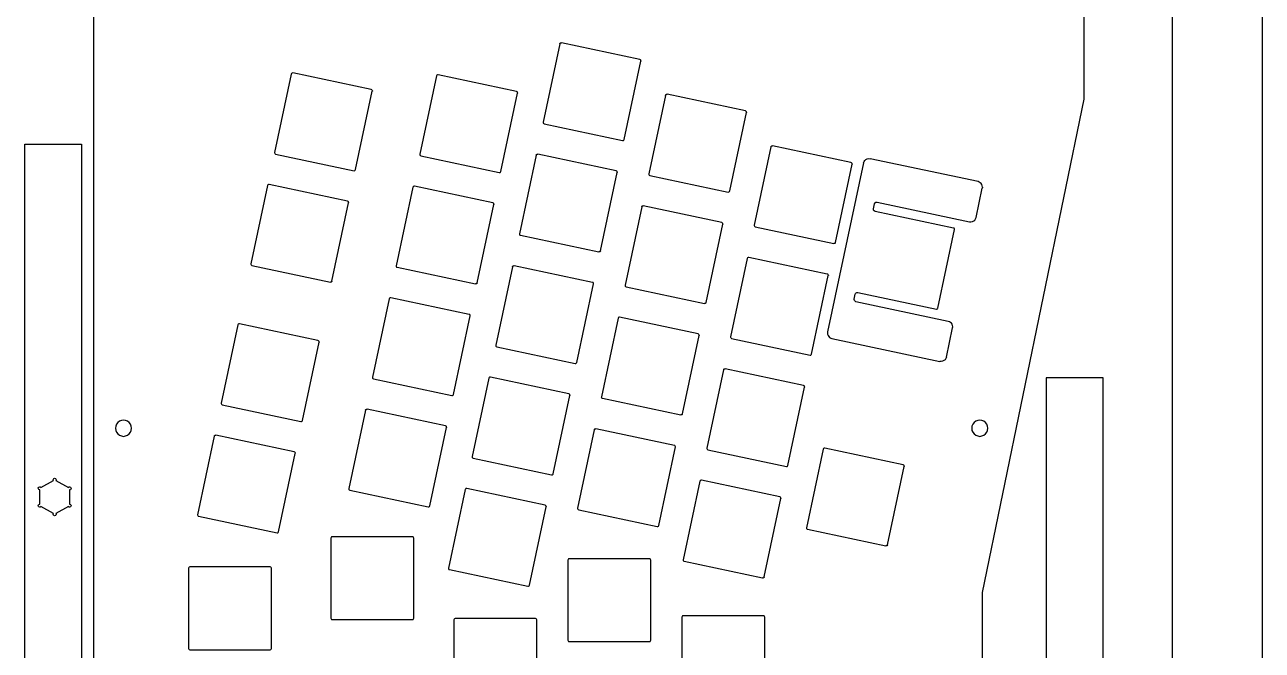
# Model space of a CAD drawing. Extents: x -3 to 2245, y -1140 to 1114.
# Drawn here: x 1464 to 2245, y -730 to -335 of the extents above; entities that cross this region are included whole.
import ezdxf

# ---------------------------------------------------------------- set-up
doc = ezdxf.new("R2010")
doc.units = 0

msp = doc.modelspace()

# ---------------------------------------------------------------- linework, layer by layer
at = {"layer": 'cutting'}
for p, q in [((1507.34, 253.348), (1507.34, -1088.44)), ((2188.8, -1126.94), (2188.8, 214.839)), ((2245.48, 214.839), (2245.48, -1126.94)), ((2133.06, -381.848), (2133.06, -306.273)), ((1801.84, -346.817), (1791.31, -396.346)), ((1801.84, -346.817), (1801.91, -346.607)), ((1801.91, -346.607), (1802.03, -346.425)), ((1802.03, -346.425), (1802.2, -346.281)), ((1802.2, -346.281), (1802.4, -346.184)), ((1802.4, -346.184), (1802.62, -346.144)), ((1802.62, -346.144), (1802.84, -346.162)), ((1852.37, -356.69), (1802.84, -346.162)), ((1842.5, -407.227), (1853.03, -357.698)), ((1852.72, -356.853), (1852.37, -356.69)), ((1852.96, -357.146), (1852.72, -356.853)), ((1853.05, -357.52), (1852.96, -357.146)), ((1853.04, -357.639), (1853.03, -357.698)), ((1853.05, -357.52), (1853.04, -357.579)), ((1853.04, -357.579), (1853.04, -357.639)), ((1632.19, -365.906), (1621.66, -415.434)), ((1632.39, -365.51), (1632.19, -365.906)), ((1632.76, -365.275), (1632.39, -365.51)), ((1633.2, -365.25), (1632.76, -365.275)), ((1682.73, -375.778), (1633.2, -365.25)), ((1723.94, -367.058), (1713.41, -416.586)), ((1724.14, -366.662), (1723.94, -367.058)), ((1724.5, -366.427), (1724.14, -366.662)), ((1724.95, -366.402), (1724.5, -366.427)), ((1774.48, -376.93), (1724.95, -366.402)), ((1672.85, -426.316), (1683.38, -376.786)), ((1683.08, -375.942), (1682.73, -375.778)), ((1683.31, -376.235), (1683.08, -375.942)), ((1683.4, -376.609), (1683.31, -376.235)), ((1683.39, -376.727), (1683.38, -376.786)), ((1683.4, -376.668), (1683.39, -376.727)), ((1683.4, -376.609), (1683.4, -376.668)), ((1764.6, -427.467), (1775.13, -377.938)), ((1774.82, -377.093), (1774.48, -376.93)), ((1775.06, -377.386), (1774.82, -377.093)), ((1775.15, -377.76), (1775.06, -377.386)), ((1775.14, -377.879), (1775.13, -377.938)), ((1775.15, -377.819), (1775.14, -377.879)), ((1775.15, -377.76), (1775.15, -377.819)), ((1868.51, -379.387), (1857.98, -428.915)), ((1868.51, -379.387), (1868.58, -379.176)), ((1868.58, -379.176), (1868.7, -378.995)), ((1868.7, -378.995), (1868.87, -378.85)), ((1868.87, -378.85), (1869.08, -378.754)), ((1869.08, -378.754), (1869.29, -378.714)), ((1869.29, -378.714), (1869.51, -378.732)), ((1919.04, -389.259), (1869.51, -378.732)), ((2068.81, -693.45), (2133.06, -381.848)), ((1909.17, -439.797), (1919.7, -390.268)), ((1919.39, -389.423), (1919.04, -389.259)), ((1919.63, -389.716), (1919.39, -389.423)), ((1919.72, -390.09), (1919.63, -389.716)), ((1919.71, -390.208), (1919.7, -390.267)), ((1919.72, -390.09), (1919.71, -390.149)), ((1919.71, -390.149), (1919.71, -390.208)), ((1791.3, -396.405), (1791.29, -396.465)), ((1791.29, -396.465), (1791.29, -396.524)), ((1791.29, -396.524), (1791.38, -396.898)), ((1791.31, -396.346), (1791.3, -396.405)), ((1791.38, -396.898), (1791.61, -397.19)), ((1791.61, -397.19), (1791.96, -397.354)), ((1791.96, -397.354), (1841.49, -407.882)), ((1463.85, -1131.88), (1463.85, -410.174)), ((1463.85, -410.174), (1499.75, -410.174)), ((1499.75, -410.174), (1499.75, -1095.98)), ((1841.49, -407.882), (1841.93, -407.857)), ((1841.93, -407.857), (1842.3, -407.622)), ((1842.3, -407.622), (1842.5, -407.227)), ((1935.18, -411.956), (1924.65, -461.484)), ((1935.18, -411.956), (1935.25, -411.746)), ((1935.25, -411.746), (1935.37, -411.564)), ((1935.37, -411.564), (1935.54, -411.419)), ((1935.54, -411.419), (1935.75, -411.323)), ((1935.75, -411.323), (1935.96, -411.283)), ((1935.96, -411.283), (1936.18, -411.301)), ((1985.71, -421.829), (1936.18, -411.301)), ((1621.65, -415.552), (1621.64, -415.612)), ((1621.64, -415.612), (1621.73, -415.986)), ((1621.66, -415.434), (1621.65, -415.493)), ((1621.65, -415.493), (1621.65, -415.552)), ((1621.73, -415.986), (1621.97, -416.279)), ((1621.97, -416.279), (1622.32, -416.442)), ((1622.32, -416.442), (1671.85, -426.969)), ((1713.4, -416.704), (1713.39, -416.763)), ((1713.39, -416.763), (1713.48, -417.137)), ((1713.41, -416.586), (1713.4, -416.645)), ((1713.4, -416.645), (1713.4, -416.704)), ((1713.48, -417.137), (1713.72, -417.43)), ((1713.72, -417.43), (1714.07, -417.594)), ((1714.07, -417.594), (1763.6, -428.121)), ((1786.87, -417.229), (1776.34, -466.757)), ((1786.87, -417.229), (1786.94, -417.019)), ((1786.94, -417.019), (1787.07, -416.838)), ((1787.07, -416.838), (1787.24, -416.693)), ((1787.24, -416.693), (1787.44, -416.597)), ((1787.44, -416.597), (1787.65, -416.557)), ((1787.65, -416.557), (1787.88, -416.575)), ((1837.41, -427.102), (1787.88, -416.575)), ((1986.06, -421.993), (1985.71, -421.829)), ((1986.3, -422.286), (1986.06, -421.993)), ((1993.65, -422.09), (1993.96, -421.225)), ((1993.96, -421.225), (1994.47, -420.479)), ((1994.47, -420.479), (1995.17, -419.886)), ((1995.17, -419.886), (1996, -419.49)), ((1996, -419.49), (1996.89, -419.325)), ((1996.89, -419.325), (1997.8, -419.398)), ((2065.96, -433.886), (1997.8, -419.398)), ((1671.85, -426.969), (1672.29, -426.945)), ((1672.29, -426.945), (1672.65, -426.71)), ((1672.65, -426.71), (1672.85, -426.316)), ((1763.6, -428.121), (1764.04, -428.097)), ((1764.04, -428.097), (1764.4, -427.862)), ((1764.4, -427.862), (1764.6, -427.467)), ((1827.53, -477.639), (1838.06, -428.111)), ((1837.75, -427.266), (1837.41, -427.102)), ((1837.99, -427.558), (1837.75, -427.266)), ((1838.08, -427.932), (1837.99, -427.558)), ((1838.07, -428.051), (1838.06, -428.111)), ((1838.08, -427.992), (1838.07, -428.051)), ((1838.08, -427.932), (1838.08, -427.992)), ((1857.97, -428.974), (1857.96, -429.034)), ((1857.96, -429.034), (1857.96, -429.093)), ((1857.96, -429.093), (1858.05, -429.467)), ((1857.98, -428.915), (1857.97, -428.974)), ((1858.05, -429.467), (1858.28, -429.76)), ((1858.28, -429.76), (1858.63, -429.924)), ((1993.65, -422.09), (1970.97, -528.82)), ((1975.84, -472.366), (1986.37, -422.837)), ((1986.39, -422.659), (1986.3, -422.286)), ((1986.38, -422.777), (1986.37, -422.837)), ((1986.39, -422.659), (1986.38, -422.718)), ((1986.38, -422.718), (1986.38, -422.777)), ((1617.22, -436.316), (1606.7, -485.845)), ((1617.43, -435.922), (1617.22, -436.316)), ((1617.79, -435.687), (1617.43, -435.922)), ((1618.23, -435.663), (1617.79, -435.687)), ((1667.76, -446.19), (1618.23, -435.663)), ((1708.97, -437.468), (1698.45, -486.997)), ((1709.18, -437.073), (1708.97, -437.468)), ((1709.54, -436.839), (1709.18, -437.073)), ((1709.98, -436.814), (1709.54, -436.839)), ((1759.51, -447.342), (1709.98, -436.814)), ((1858.63, -429.924), (1908.16, -440.452)), ((2067.39, -434.559), (2065.96, -433.886)), ((2067.95375, -435.097625), (2067.39, -434.559)), ((2068.36, -435.763), (2067.95375, -435.097625)), ((2068.5975, -436.513875), (2068.36, -435.763)), ((2068.73, -437.3), (2068.5975, -436.513875)), ((2068.72, -437.546), (2068.69, -437.79)), ((2068.73, -437.3), (2068.72, -437.546)), ((1908.16, -440.452), (1908.6, -440.427)), ((1908.6, -440.427), (1908.97, -440.192)), ((1908.97, -440.192), (1909.17, -439.797)), ((2064.72, -456.513), (2068.65, -438.032)), ((2068.69, -437.79), (2068.65, -438.032)), ((1657.89, -496.727), (1668.42, -447.198)), ((1668.11, -446.354), (1667.76, -446.19)), ((1668.35, -446.647), (1668.11, -446.354)), ((1668.44, -447.02), (1668.35, -446.647)), ((1668.43, -447.139), (1668.42, -447.198)), ((1668.44, -447.02), (1668.43, -447.079)), ((1668.43, -447.079), (1668.43, -447.139)), ((1749.64, -497.879), (1760.16, -448.35)), ((1759.86, -447.506), (1759.51, -447.342)), ((1760.1, -447.799), (1759.86, -447.506)), ((1760.18, -448.172), (1760.1, -447.799)), ((1760.18, -448.29), (1760.16, -448.35)), ((1760.18, -448.172), (1760.18, -448.231)), ((1760.18, -448.231), (1760.18, -448.29)), ((1853.54, -449.799), (1843.01, -499.326)), ((1853.54, -449.799), (1853.61, -449.589)), ((1853.61, -449.589), (1853.74, -449.407)), ((1853.74, -449.407), (1853.91, -449.262)), ((1853.91, -449.262), (1854.11, -449.166)), ((1854.11, -449.166), (1854.32, -449.126)), ((1854.32, -449.126), (1854.55, -449.144)), ((1904.08, -459.672), (1854.55, -449.144)), ((1999.86, -451.189), (1999.88, -451.09)), ((1999.86, -451.288), (1999.86, -451.189)), ((2000.01, -451.911), (1999.86, -451.288)), ((1999.88, -451.09), (1999.89, -450.992)), ((1999.89, -450.993), (2000.55, -447.894)), ((2000.4, -452.399), (2000.01, -451.911)), ((2000.98, -452.672), (2000.4, -452.399)), ((2000.55, -447.894), (2000.89, -447.236)), ((2000.89, -447.236), (2001.49, -446.844)), ((2050.51, -463.2), (2000.98, -452.672)), ((2001.49, -446.844), (2002.23, -446.803)), ((2002.23, -446.803), (2060.58, -459.205)), ((1894.2, -510.208), (1904.73, -460.681)), ((1904.42, -459.836), (1904.08, -459.672)), ((1904.66, -460.128), (1904.42, -459.836)), ((1904.75, -460.502), (1904.66, -460.128)), ((1904.74, -460.621), (1904.73, -460.681)), ((1904.75, -460.561), (1904.74, -460.621)), ((1904.75, -460.502), (1904.75, -460.561)), ((2060.58, -459.205), (2061.4975, -459.229125)), ((2061.4975, -459.229125), (2062.4, -459.104)), ((2062.4, -459.104), (2063.21625, -458.730375)), ((2063.21625, -458.730375), (2063.89, -458.137)), ((2063.89, -458.137), (2064.36875, -457.366625)), ((2064.36875, -457.366625), (2064.72, -456.513)), ((1776.33, -466.816), (1776.32, -466.876)), ((1776.32, -466.876), (1776.32, -466.936)), ((1776.32, -466.936), (1776.41, -467.31)), ((1776.34, -466.757), (1776.33, -466.816)), ((1776.41, -467.31), (1776.65, -467.603)), ((1776.65, -467.603), (1777, -467.766)), ((1777, -467.766), (1826.52, -478.294)), ((1924.64, -461.543), (1924.63, -461.603)), ((1924.63, -461.603), (1924.63, -461.662)), ((1924.63, -461.662), (1924.72, -462.036)), ((1924.65, -461.484), (1924.64, -461.543)), ((1924.72, -462.036), (1924.95, -462.329)), ((1924.95, -462.329), (1925.3, -462.493)), ((1925.3, -462.493), (1974.83, -473.02)), ((2040.64, -513.737), (2051.17, -464.208)), ((2050.86, -463.363), (2050.51, -463.2)), ((2051.1, -463.656), (2050.86, -463.363)), ((2051.19, -464.03), (2051.1, -463.656)), ((2051.17, -464.208), (2051.18, -464.15)), ((2051.18, -464.09), (2051.19, -464.03)), ((2051.18, -464.15), (2051.18, -464.09)), ((1975.05, -473.038), (1974.83, -473.02)), ((1975.27, -472.998), (1975.05, -473.038)), ((1975.47, -472.902), (1975.27, -472.998)), ((1975.64, -472.757), (1975.47, -472.902)), ((1975.77, -472.576), (1975.64, -472.757)), ((1975.84, -472.366), (1975.77, -472.576)), ((1826.75, -478.312), (1826.52, -478.294)), ((1826.96, -478.272), (1826.75, -478.312)), ((1827.16, -478.176), (1826.96, -478.272)), ((1827.33, -478.031), (1827.16, -478.176)), ((1827.46, -477.849), (1827.33, -478.031)), ((1827.53, -477.639), (1827.46, -477.849)), ((1920.21, -482.367), (1909.68, -531.896)), ((1920.41, -481.972), (1920.21, -482.367)), ((1920.77, -481.737), (1920.41, -481.972)), ((1921.22, -481.713), (1920.77, -481.737)), ((1970.75, -492.24), (1921.22, -481.713)), ((1606.69, -485.904), (1606.68, -485.963)), ((1606.68, -485.963), (1606.68, -486.023)), ((1606.68, -486.023), (1606.77, -486.397)), ((1606.7, -485.845), (1606.69, -485.904)), ((1606.77, -486.397), (1607, -486.69)), ((1607, -486.69), (1607.35, -486.854)), ((1607.35, -486.854), (1656.88, -497.382)), ((1698.44, -487.056), (1698.43, -487.115)), ((1698.43, -487.115), (1698.43, -487.175)), ((1698.43, -487.175), (1698.51, -487.549)), ((1698.45, -486.997), (1698.44, -487.056)), ((1698.51, -487.549), (1698.75, -487.842)), ((1698.75, -487.842), (1699.1, -488.006)), ((1699.1, -488.006), (1748.63, -498.533)), ((1771.9, -487.641), (1761.37, -537.17)), ((1771.9, -487.641), (1771.98, -487.431)), ((1771.98, -487.431), (1772.1, -487.25)), ((1772.1, -487.25), (1772.27, -487.105)), ((1772.27, -487.105), (1772.47, -487.009)), ((1772.47, -487.009), (1772.69, -486.969)), ((1772.69, -486.969), (1772.91, -486.986)), ((1822.44, -497.514), (1772.91, -486.986)), ((1971.09, -492.404), (1970.75, -492.24)), ((1971.33, -492.697), (1971.09, -492.404)), ((1657.1, -497.399), (1656.88, -497.382)), ((1657.32, -497.359), (1657.1, -497.399)), ((1657.52, -497.263), (1657.32, -497.359)), ((1657.69, -497.118), (1657.52, -497.263)), ((1657.81, -496.937), (1657.69, -497.118)), ((1657.89, -496.727), (1657.81, -496.937)), ((1748.85, -498.551), (1748.63, -498.533)), ((1749.07, -498.511), (1748.85, -498.551)), ((1749.27, -498.415), (1749.07, -498.511)), ((1749.44, -498.27), (1749.27, -498.415)), ((1749.56, -498.089), (1749.44, -498.27)), ((1749.64, -497.879), (1749.56, -498.089)), ((1812.57, -548.052), (1823.09, -498.523)), ((1822.79, -497.678), (1822.44, -497.514)), ((1823.02, -497.971), (1822.79, -497.678)), ((1823.11, -498.345), (1823.02, -497.971)), ((1823.1, -498.464), (1823.09, -498.523)), ((1823.11, -498.404), (1823.1, -498.464)), ((1823.11, -498.345), (1823.11, -498.404)), ((1843, -499.385), (1842.99, -499.445)), ((1842.99, -499.445), (1842.99, -499.505)), ((1842.99, -499.505), (1843.08, -499.878)), ((1843.01, -499.326), (1843, -499.385)), ((1843.08, -499.878), (1843.32, -500.171)), ((1843.32, -500.171), (1843.67, -500.335)), ((1960.87, -542.778), (1971.4, -493.249)), ((1971.42, -493.071), (1971.33, -492.697)), ((1971.41, -493.19), (1971.4, -493.249)), ((1971.42, -493.13), (1971.41, -493.19)), ((1971.42, -493.071), (1971.42, -493.13)), ((1694.01, -507.88), (1683.48, -557.409)), ((1694.21, -507.485), (1694.01, -507.88)), ((1694.57, -507.25), (1694.21, -507.485)), ((1695.01, -507.226), (1694.57, -507.25)), ((1744.54, -517.753), (1695.01, -507.226)), ((1843.67, -500.335), (1893.2, -510.863)), ((1987.75, -508.151), (1987.76, -508.054)), ((1987.76, -508.054), (1988.42, -504.957)), ((1988.42, -504.957), (1988.55, -504.605)), ((1988.55, -504.605), (1988.75, -504.303)), ((1988.75, -504.303), (1989.04, -504.062)), ((1989.04, -504.062), (1989.37, -503.902)), ((1989.37, -503.902), (1989.73, -503.835)), ((1989.73, -503.835), (1990.1, -503.865)), ((1990.1, -503.864), (2039.63, -514.392)), ((1893.42, -510.88), (1893.2, -510.863)), ((1893.63, -510.84), (1893.42, -510.88)), ((1893.83, -510.744), (1893.63, -510.84)), ((1894, -510.599), (1893.83, -510.744)), ((1894.13, -510.418), (1894, -510.599)), ((1894.2, -510.208), (1894.13, -510.418)), ((1987.73, -508.349), (1987.74, -508.25)), ((1987.88, -508.973), (1987.73, -508.349)), ((1987.74, -508.25), (1987.75, -508.151)), ((1988.27, -509.461), (1987.88, -508.973)), ((1988.85, -509.734), (1988.27, -509.461)), ((2047.2, -522.136), (1988.85, -509.734)), ((2039.63, -514.392), (2040.07, -514.367)), ((2040.07, -514.367), (2040.44, -514.132)), ((2040.44, -514.132), (2040.64, -513.737)), ((1599.52, -523.679), (1599.08, -523.703)), ((1649.05, -534.206), (1599.52, -523.679)), ((1734.67, -568.291), (1745.2, -518.762)), ((1744.89, -517.917), (1744.54, -517.753)), ((1745.13, -518.21), (1744.89, -517.917)), ((1745.22, -518.584), (1745.13, -518.21)), ((1745.21, -518.703), (1745.2, -518.762)), ((1745.22, -518.643), (1745.21, -518.703)), ((1745.22, -518.584), (1745.22, -518.643)), ((1838.57, -520.21), (1828.04, -569.739)), ((1838.78, -519.815), (1838.57, -520.21)), ((1839.14, -519.58), (1838.78, -519.815)), ((1839.58, -519.555), (1839.14, -519.58)), ((1889.11, -530.083), (1839.58, -519.555)), ((2047.945, -522.424), (2047.2, -522.136)), ((2048.63, -522.808), (2047.945, -522.424)), ((2049.1875, -523.347), (2048.63, -522.808)), ((2049.61, -524.012), (2049.1875, -523.347)), ((1598.52, -524.333), (1587.99, -573.862)), ((1598.72, -523.938), (1598.52, -524.333)), ((1599.08, -523.703), (1598.72, -523.938)), ((1879.24, -580.62), (1889.76, -531.092)), ((1889.46, -530.247), (1889.11, -530.083)), ((1889.7, -530.54), (1889.46, -530.247)), ((1889.78, -530.913), (1889.7, -530.54)), ((1889.77, -531.032), (1889.76, -531.092)), ((1889.78, -530.973), (1889.77, -531.032)), ((1889.78, -530.913), (1889.78, -530.973)), ((1970.9, -529.306), (1970.89, -529.55)), ((1970.89, -529.55), (1970.98375, -530.336375)), ((1970.92, -529.062), (1970.9, -529.306)), ((1970.97, -528.82), (1970.92, -529.062)), ((1970.98375, -530.336375), (1971.25, -531.089)), ((1971.25, -531.089), (1971.66875, -531.754375)), ((2045.96, -544.762), (2049.89, -526.281)), ((2049.87625, -524.764), (2049.61, -524.012)), ((2049.97, -525.549), (2049.87625, -524.764)), ((2049.89, -526.281), (2049.93, -526.038)), ((2049.93, -526.038), (2049.96, -525.794)), ((2049.96, -525.794), (2049.97, -525.549)), ((1639.18, -584.744), (1649.71, -535.215)), ((1649.4, -534.37), (1649.05, -534.206)), ((1649.64, -534.663), (1649.4, -534.37)), ((1649.73, -535.037), (1649.64, -534.663)), ((1649.72, -535.156), (1649.71, -535.215)), ((1649.73, -535.037), (1649.72, -535.096)), ((1649.72, -535.096), (1649.72, -535.156)), ((1761.37, -537.17), (1761.36, -537.229)), ((1761.36, -537.229), (1761.36, -537.288)), ((1761.36, -537.288), (1761.36, -537.348)), ((1761.36, -537.348), (1761.44, -537.721)), ((1761.44, -537.721), (1761.68, -538.014)), ((1761.68, -538.014), (1762.03, -538.178)), ((1762.03, -538.177), (1811.56, -548.705)), ((1909.67, -531.955), (1909.66, -532.015)), ((1909.66, -532.015), (1909.66, -532.075)), ((1909.66, -532.075), (1909.75, -532.448)), ((1909.68, -531.896), (1909.67, -531.955)), ((1909.75, -532.448), (1909.99, -532.741)), ((1909.99, -532.741), (1910.34, -532.905)), ((1910.34, -532.905), (1959.87, -543.433)), ((1971.66875, -531.754375), (1972.23, -532.293)), ((1972.23, -532.293), (1972.91125, -532.677875)), ((1972.91125, -532.677875), (1973.66, -532.966)), ((1973.66, -532.966), (2041.82, -547.453)), ((1959.87, -543.433), (1960.31, -543.408)), ((1960.31, -543.408), (1960.67, -543.173)), ((1960.67, -543.173), (1960.87, -542.778)), ((2044.45, -546.966), (2043.62, -547.362)), ((2045.14, -546.372), (2044.45, -546.966)), ((2045.66, -545.627), (2045.14, -546.372)), ((2045.96, -544.762), (2045.66, -545.627)), ((1811.56, -548.705), (1812, -548.681)), ((1812, -548.681), (1812.36, -548.446)), ((1812.36, -548.446), (1812.57, -548.052)), ((1905.24, -552.78), (1894.72, -602.309)), ((1905.24, -552.78), (1905.32, -552.57)), ((1905.32, -552.57), (1905.44, -552.389)), ((1905.44, -552.389), (1905.61, -552.244)), ((1905.61, -552.244), (1905.81, -552.148)), ((1905.81, -552.148), (1906.03, -552.108)), ((1906.03, -552.108), (1906.25, -552.125)), ((1955.78, -562.653), (1906.25, -552.125)), ((2042.73, -547.526), (2041.82, -547.453)), ((2043.62, -547.362), (2042.73, -547.526)), ((1683.47, -557.468), (1683.46, -557.528)), ((1683.46, -557.528), (1683.46, -557.588)), ((1683.46, -557.588), (1683.55, -557.961)), ((1683.48, -557.409), (1683.47, -557.468)), ((1683.55, -557.961), (1683.79, -558.254)), ((1683.79, -558.254), (1684.13, -558.418)), ((1684.13, -558.418), (1733.66, -568.946)), ((1756.94, -558.052), (1746.41, -607.581)), ((1757.14, -557.657), (1756.94, -558.052)), ((1757.5, -557.423), (1757.14, -557.657)), ((1757.94, -557.399), (1757.5, -557.423)), ((1807.47, -567.926), (1757.94, -557.399)), ((1956.13, -562.817), (1955.78, -562.653)), ((2109.06, -557.844), (2109.06, -1096.69)), ((2144.96, -557.844), (2109.06, -557.844)), ((2144.96, -1132.58), (2144.96, -557.844)), ((1733.66, -568.946), (1734.11, -568.921)), ((1734.11, -568.921), (1734.47, -568.686)), ((1734.47, -568.686), (1734.67, -568.291)), ((1797.6, -618.463), (1808.13, -568.934)), ((1807.82, -568.089), (1807.47, -567.926)), ((1808.06, -568.382), (1807.82, -568.089)), ((1808.15, -568.756), (1808.06, -568.382)), ((1808.14, -568.875), (1808.13, -568.934)), ((1808.15, -568.756), (1808.14, -568.815)), ((1808.14, -568.815), (1808.14, -568.875)), ((1828.04, -569.739), (1828.03, -569.798)), ((1828.03, -569.798), (1828.03, -569.857)), ((1828.03, -569.857), (1828.03, -569.917)), ((1828.03, -569.917), (1828.11, -570.291)), ((1828.11, -570.291), (1828.35, -570.584)), ((1828.35, -570.584), (1828.7, -570.748)), ((1945.91, -613.191), (1956.43, -563.662)), ((1956.37, -563.11), (1956.13, -562.817)), ((1956.45, -563.483), (1956.37, -563.11)), ((1956.44, -563.602), (1956.43, -563.662)), ((1956.45, -563.543), (1956.44, -563.602)), ((1956.45, -563.483), (1956.45, -563.543)), ((1587.98, -573.921), (1587.97, -573.981)), ((1587.97, -573.981), (1587.97, -574.041)), ((1587.97, -574.041), (1588.06, -574.414)), ((1587.99, -573.862), (1587.98, -573.921)), ((1588.06, -574.414), (1588.29, -574.707)), ((1588.29, -574.707), (1588.64, -574.871)), ((1588.64, -574.871), (1638.17, -585.399)), ((1679.04, -578.293), (1668.51, -627.821)), ((1679.04, -578.293), (1679.11, -578.083)), ((1679.11, -578.083), (1679.24, -577.901)), ((1679.24, -577.901), (1679.41, -577.756)), ((1679.41, -577.756), (1679.61, -577.661)), ((1679.61, -577.661), (1679.83, -577.621)), ((1679.83, -577.621), (1680.05, -577.638)), ((1729.58, -588.166), (1680.05, -577.638)), ((1828.7, -570.748), (1878.23, -581.275)), ((1522.61, -586.058), (1521.83, -587.109)), ((1523.66, -585.277), (1522.61, -586.058)), ((1524.9075, -584.824375), (1523.66, -585.277)), ((1526.23, -584.578), (1524.9075, -584.824375)), ((1527.5525, -584.824375), (1526.23, -584.578)), ((1528.8, -585.277), (1527.5525, -584.824375)), ((1529.85375, -586.058), (1528.8, -585.277)), ((1530.63, -587.109), (1529.85375, -586.058)), ((1638.17, -585.399), (1638.62, -585.374)), ((1638.62, -585.374), (1638.98, -585.139)), ((1638.98, -585.139), (1639.18, -584.744)), ((1878.45, -581.293), (1878.23, -581.275)), ((1878.67, -581.253), (1878.45, -581.293)), ((1878.87, -581.157), (1878.67, -581.253)), ((1879.04, -581.012), (1878.87, -581.157)), ((1879.16, -580.83), (1879.04, -581.012)), ((1879.24, -580.62), (1879.16, -580.83)), ((2063.465, -586.058), (2062.67, -587.109)), ((2064.5, -585.277), (2063.465, -586.058)), ((2065.73625, -584.824375), (2064.5, -585.277)), ((2067.07, -584.578), (2065.73625, -584.824375)), ((2068.3925, -584.824375), (2067.07, -584.578)), ((2069.64, -585.277), (2068.3925, -584.824375)), ((2070.69, -586.058), (2069.64, -585.277)), ((2071.47, -587.109), (2070.69, -586.058)), ((1521.375, -588.35425), (1521.13, -589.679)), ((1521.13, -589.679), (1521.375, -591.00375)), ((1521.83, -587.109), (1521.375, -588.35425)), ((1521.375, -591.00375), (1521.83, -592.249)), ((1521.83, -592.249), (1522.61, -593.3)), ((1522.61, -593.3), (1523.66, -594.081)), ((1528.8, -594.081), (1529.85375, -593.3)), ((1529.85375, -593.3), (1530.63, -592.249)), ((1531.085, -588.35425), (1530.63, -587.109)), ((1530.63, -592.249), (1531.085, -591.00375)), ((1531.33, -589.679), (1531.085, -588.35425)), ((1531.085, -591.00375), (1531.33, -589.679)), ((1719.7, -638.703), (1730.23, -589.175)), ((1729.93, -588.33), (1729.58, -588.166)), ((1730.16, -588.622), (1729.93, -588.33)), ((1730.25, -588.996), (1730.16, -588.622)), ((1730.24, -589.115), (1730.23, -589.175)), ((1730.25, -589.055), (1730.24, -589.115)), ((1730.25, -588.996), (1730.25, -589.055)), ((1823.61, -590.622), (1813.08, -640.151)), ((1823.61, -590.622), (1823.68, -590.412)), ((1823.68, -590.412), (1823.8, -590.231)), ((1823.8, -590.231), (1823.97, -590.086)), ((1823.97, -590.086), (1824.17, -589.99)), ((1824.17, -589.99), (1824.39, -589.95)), ((1824.39, -589.95), (1824.61, -589.968)), ((1874.14, -600.495), (1824.61, -589.967)), ((2062.1475, -588.35425), (2061.97, -589.679)), ((2061.97, -589.679), (2062.1475, -591.00375)), ((2062.67, -587.109), (2062.1475, -588.35425)), ((2062.1475, -591.00375), (2062.67, -592.249)), ((2062.67, -592.249), (2063.465, -593.3)), ((2063.465, -593.3), (2064.5, -594.081)), ((2069.64, -594.081), (2070.69, -593.3)), ((2070.69, -593.3), (2071.47, -592.249)), ((2071.925, -588.35425), (2071.47, -587.109)), ((2071.47, -592.249), (2071.925, -591.00375)), ((2072.17, -589.679), (2071.925, -588.35425)), ((2071.925, -591.00375), (2072.17, -589.679)), ((1523.66, -594.081), (1524.9075, -594.533625)), ((1524.9075, -594.533625), (1526.23, -594.78)), ((1526.23, -594.78), (1527.5525, -594.533625)), ((1527.5525, -594.533625), (1528.8, -594.081)), ((1583.55, -594.746), (1573.02, -644.275)), ((1583.55, -594.746), (1583.62, -594.536)), ((1583.62, -594.536), (1583.75, -594.355)), ((1583.75, -594.355), (1583.92, -594.21)), ((1583.92, -594.21), (1584.12, -594.114)), ((1584.12, -594.114), (1584.34, -594.074)), ((1584.34, -594.074), (1584.56, -594.091)), ((1634.09, -604.619), (1584.56, -594.091)), ((1864.27, -651.033), (1874.8, -601.504)), ((1874.49, -600.659), (1874.14, -600.495)), ((1874.73, -600.952), (1874.49, -600.659)), ((1874.82, -601.326), (1874.73, -600.952)), ((1874.81, -601.445), (1874.8, -601.504)), ((1874.82, -601.326), (1874.81, -601.385)), ((1874.81, -601.385), (1874.81, -601.445)), ((2064.5, -594.081), (2065.73625, -594.533625)), ((2065.73625, -594.533625), (2067.07, -594.78)), ((2067.07, -594.78), (2068.3925, -594.533625)), ((2068.3925, -594.533625), (2069.64, -594.081)), ((1624.21, -655.157), (1634.74, -605.628)), ((1634.43, -604.783), (1634.09, -604.619)), ((1634.67, -605.076), (1634.43, -604.783)), ((1634.76, -605.449), (1634.67, -605.076)), ((1634.75, -605.568), (1634.74, -605.628)), ((1634.76, -605.509), (1634.75, -605.568)), ((1634.76, -605.449), (1634.76, -605.509)), ((1746.4, -607.64), (1746.39, -607.7)), ((1746.39, -607.7), (1746.39, -607.759)), ((1746.39, -607.759), (1746.48, -608.133)), ((1746.41, -607.581), (1746.4, -607.64)), ((1746.48, -608.133), (1746.71, -608.426)), ((1746.71, -608.426), (1747.06, -608.59)), ((1747.06, -608.59), (1796.59, -619.118)), ((1894.71, -602.368), (1894.7, -602.427)), ((1894.7, -602.427), (1894.7, -602.487)), ((1894.7, -602.487), (1894.78, -602.86)), ((1894.72, -602.309), (1894.71, -602.368)), ((1894.78, -602.86), (1895.02, -603.153)), ((1895.02, -603.153), (1895.37, -603.316)), ((1895.37, -603.316), (1944.9, -613.844)), ((1968.17, -602.952), (1957.64, -652.481)), ((1968.37, -602.557), (1968.17, -602.952)), ((1968.74, -602.323), (1968.37, -602.557)), ((1969.18, -602.298), (1968.74, -602.323)), ((2018.71, -612.825), (1969.18, -602.298)), ((1944.9, -613.844), (1945.34, -613.82)), ((1945.34, -613.82), (1945.7, -613.585)), ((1945.7, -613.585), (1945.91, -613.191)), ((2008.84, -663.362), (2019.36, -613.834)), ((2019.06, -612.989), (2018.71, -612.825)), ((2019.29, -613.281), (2019.06, -612.989)), ((2019.38, -613.655), (2019.29, -613.281)), ((2019.37, -613.774), (2019.36, -613.834)), ((2019.38, -613.715), (2019.37, -613.774)), ((2019.38, -613.655), (2019.38, -613.715)), ((1474.1, -627.201), (1481.94, -622.676)), ((1481.8, -622.211), (1481.93, -621.735)), ((1481.82, -622.378), (1481.8, -622.211)), ((1481.87, -622.532), (1481.82, -622.378)), ((1481.94, -622.676), (1481.87, -622.532)), ((1481.93, -621.735), (1482.27, -621.396)), ((1482.27, -621.396), (1482.74, -621.267)), ((1482.74, -621.267), (1483.22, -621.396)), ((1483.22, -621.396), (1483.56, -621.735)), ((1483.62, -622.532), (1483.55, -622.676)), ((1483.55, -622.676), (1491.39, -627.201)), ((1483.56, -621.735), (1483.69, -622.211)), ((1483.67, -622.378), (1483.62, -622.532)), ((1483.69, -622.211), (1483.67, -622.378)), ((1796.59, -619.118), (1796.81, -619.135)), ((1796.81, -619.135), (1797.03, -619.095)), ((1797.03, -619.095), (1797.23, -618.999)), ((1797.23, -618.999), (1797.4, -618.855)), ((1797.4, -618.855), (1797.53, -618.674)), ((1797.53, -618.674), (1797.6, -618.463)), ((1890.28, -623.191), (1879.75, -672.72)), ((1890.48, -622.796), (1890.28, -623.191)), ((1890.84, -622.562), (1890.48, -622.796)), ((1891.28, -622.538), (1890.84, -622.562)), ((1940.81, -633.065), (1891.28, -622.538)), ((1472.29875, -627.533375), (1472.35, -627.144)), ((1472.48, -627.988), (1472.29875, -627.533375)), ((1472.35, -627.144), (1472.48, -627.034)), ((1472.48, -627.034), (1472.82, -626.831)), ((1472.82, -628.462), (1472.48, -627.988)), ((1472.82, -626.831), (1473.3, -626.721)), ((1473.3, -628.61), (1472.82, -628.462)), ((1473.3, -626.721), (1473.62, -626.783)), ((1473.3, -637.629), (1473.3, -628.61)), ((1473.62, -626.783), (1473.9, -626.951)), ((1473.9, -626.951), (1474.1, -627.201)), ((1491.39, -627.201), (1491.59, -626.951)), ((1491.59, -626.951), (1491.86, -626.783)), ((1491.86, -626.783), (1492.19, -626.721)), ((1492.19, -626.721), (1492.67, -626.85)), ((1492.67, -628.481), (1492.19, -628.61)), ((1492.19, -628.61), (1492.19, -637.629)), ((1492.67, -626.85), (1493.01, -627.189)), ((1493.01, -628.142), (1492.67, -628.481)), ((1493.01, -627.189), (1493.14, -627.666)), ((1493.14, -627.666), (1493.01, -628.142)), ((1668.5, -627.939), (1668.49, -627.999)), ((1668.49, -627.999), (1668.58, -628.372)), ((1668.51, -627.821), (1668.5, -627.879)), ((1668.5, -627.879), (1668.5, -627.939)), ((1668.58, -628.372), (1668.82, -628.665)), ((1668.82, -628.665), (1669.17, -628.828)), ((1669.17, -628.829), (1718.7, -639.357)), ((1741.97, -628.465), (1731.44, -677.994)), ((1742.17, -628.069), (1741.97, -628.465)), ((1742.53, -627.834), (1742.17, -628.069)), ((1742.98, -627.81), (1742.53, -627.834)), ((1792.51, -638.338), (1742.98, -627.81)), ((1941.16, -633.229), (1940.81, -633.065)), ((1472.35, -638.574), (1472.48, -638.097)), ((1472.48, -639.051), (1472.35, -638.574)), ((1472.48, -638.097), (1472.82, -637.758)), ((1472.82, -639.39), (1472.48, -639.051)), ((1472.82, -637.758), (1473.3, -637.629)), ((1473.3, -639.519), (1472.82, -639.39)), ((1473.62, -639.457), (1473.3, -639.519)), ((1473.9, -639.288), (1473.62, -639.457)), ((1474.1, -639.039), (1473.9, -639.288)), ((1481.94, -643.563), (1474.1, -639.039)), ((1491.39, -639.039), (1483.55, -643.563)), ((1491.59, -639.288), (1491.39, -639.039)), ((1491.86, -639.457), (1491.59, -639.288)), ((1492.19, -639.519), (1491.86, -639.457)), ((1492.19, -637.629), (1492.67, -637.758)), ((1492.67, -639.39), (1492.19, -639.519)), ((1492.67, -637.758), (1493.01, -638.097)), ((1493.01, -639.051), (1492.67, -639.39)), ((1493.01, -638.097), (1493.14, -638.574)), ((1493.14, -638.574), (1493.01, -639.051)), ((1718.7, -639.357), (1719.14, -639.333)), ((1719.14, -639.333), (1719.5, -639.098)), ((1719.5, -639.098), (1719.7, -638.703)), ((1782.63, -688.875), (1793.16, -639.346)), ((1792.85, -638.501), (1792.51, -638.338)), ((1793.09, -638.794), (1792.85, -638.501)), ((1793.18, -639.168), (1793.09, -638.794)), ((1793.17, -639.286), (1793.16, -639.346)), ((1793.18, -639.227), (1793.17, -639.286)), ((1793.18, -639.168), (1793.18, -639.227)), ((1813.07, -640.209), (1813.06, -640.268)), ((1813.06, -640.268), (1813.06, -640.329)), ((1813.06, -640.329), (1813.15, -640.703)), ((1813.08, -640.151), (1813.07, -640.209)), ((1813.15, -640.703), (1813.38, -640.995)), ((1930.94, -683.602), (1941.47, -634.073)), ((1941.4, -633.522), (1941.16, -633.229)), ((1941.49, -633.894), (1941.4, -633.522)), ((1941.48, -634.013), (1941.47, -634.072)), ((1941.49, -633.894), (1941.48, -633.953)), ((1941.48, -633.953), (1941.48, -634.013)), ((1481.8, -644.028), (1481.82, -643.862)), ((1481.93, -644.505), (1481.8, -644.028)), ((1481.82, -643.862), (1481.87, -643.707)), ((1481.87, -643.707), (1481.94, -643.563)), ((1482.27, -644.844), (1481.93, -644.505)), ((1482.74, -644.973), (1482.27, -644.844)), ((1483.22, -644.844), (1482.74, -644.973)), ((1483.56, -644.505), (1483.22, -644.844)), ((1483.55, -643.563), (1483.62, -643.707)), ((1483.69, -644.028), (1483.56, -644.505)), ((1483.62, -643.707), (1483.67, -643.862)), ((1483.67, -643.862), (1483.69, -644.028)), ((1573.01, -644.332), (1573, -644.392)), ((1573, -644.392), (1573, -644.452)), ((1573, -644.452), (1573.09, -644.825)), ((1573.02, -644.275), (1573.01, -644.332)), ((1573.09, -644.825), (1573.33, -645.118)), ((1573.33, -645.118), (1573.68, -645.281)), ((1573.68, -645.282), (1623.21, -655.81)), ((1813.38, -640.995), (1813.73, -641.159)), ((1813.73, -641.16), (1863.26, -651.687)), ((1623.21, -655.81), (1623.65, -655.786)), ((1623.65, -655.786), (1624.01, -655.551)), ((1624.01, -655.551), (1624.21, -655.157)), ((1863.26, -651.687), (1863.71, -651.662)), ((1863.71, -651.662), (1864.07, -651.427)), ((1864.07, -651.427), (1864.27, -651.033)), ((1957.64, -652.481), (1957.63, -652.539)), ((1957.63, -652.539), (1957.63, -652.6)), ((1957.63, -652.6), (1957.63, -652.658)), ((1957.63, -652.658), (1957.71, -653.032)), ((1957.71, -653.032), (1957.95, -653.325)), ((1957.95, -653.325), (1958.3, -653.489)), ((1958.3, -653.489), (2007.83, -664.017)), ((1657.37, -658.629), (1657.26, -659.057)), ((1657.26, -659.057), (1657.26, -709.692)), ((1657.68, -658.323), (1657.37, -658.629)), ((1658.11, -658.207), (1657.68, -658.323)), ((1708.74, -658.207), (1658.11, -658.207)), ((1709.17, -658.323), (1708.74, -658.207)), ((1709.48, -658.629), (1709.17, -658.323)), ((1709.59, -659.057), (1709.48, -658.629)), ((1709.59, -709.692), (1709.59, -659.057)), ((2008.05, -664.034), (2007.83, -664.016)), ((2008.27, -663.994), (2008.05, -664.034)), ((2008.47, -663.899), (2008.27, -663.994)), ((2008.64, -663.754), (2008.47, -663.899)), ((2008.76, -663.572), (2008.64, -663.754)), ((2008.84, -663.362), (2008.76, -663.572)), ((1807.75, -672.113), (1807.32, -672.229)), ((1858.38, -672.113), (1807.75, -672.113)), ((1858.81, -672.229), (1858.38, -672.113)), ((1567.39, -677.711), (1567.28, -678.14)), ((1567.28, -678.14), (1567.28, -728.775)), ((1567.7, -677.406), (1567.39, -677.711)), ((1568.13, -677.29), (1567.7, -677.406)), ((1618.76, -677.29), (1568.13, -677.29)), ((1619.19, -677.406), (1618.76, -677.29)), ((1619.5, -677.711), (1619.19, -677.406)), ((1619.61, -678.14), (1619.5, -677.711)), ((1619.61, -728.775), (1619.61, -678.14)), ((1731.43, -678.051), (1731.42, -678.111)), ((1731.42, -678.111), (1731.42, -678.171)), ((1731.42, -678.171), (1731.51, -678.545)), ((1731.44, -677.994), (1731.43, -678.051)), ((1731.51, -678.545), (1731.75, -678.838)), ((1731.75, -678.838), (1732.1, -679.002)), ((1732.1, -679.002), (1781.62, -689.53)), ((1807.01, -672.535), (1806.9, -672.963)), ((1806.9, -672.963), (1806.9, -723.598)), ((1807.32, -672.229), (1807.01, -672.535)), ((1859.12, -672.535), (1858.81, -672.229)), ((1859.23, -672.963), (1859.12, -672.535)), ((1859.23, -723.598), (1859.23, -672.963)), ((1879.74, -672.778), (1879.73, -672.839)), ((1879.73, -672.839), (1879.73, -672.897)), ((1879.73, -672.897), (1879.82, -673.271)), ((1879.75, -672.72), (1879.74, -672.778)), ((1879.82, -673.271), (1880.06, -673.564)), ((1880.06, -673.564), (1880.4, -673.728)), ((1880.4, -673.729), (1929.93, -684.257)), ((1930.15, -684.273), (1929.93, -684.255)), ((1930.37, -684.233), (1930.15, -684.273)), ((1930.57, -684.138), (1930.37, -684.233)), ((1930.74, -683.993), (1930.57, -684.138)), ((1930.87, -683.812), (1930.74, -683.993)), ((1930.94, -683.602), (1930.87, -683.812)), ((1781.62, -689.53), (1782.07, -689.506)), ((1782.07, -689.506), (1782.43, -689.271)), ((1782.43, -689.271), (1782.63, -688.875)), ((2068.81, -1088.44), (2068.81, -693.45)), ((1657.26, -709.692), (1657.37, -710.121)), ((1657.37, -710.121), (1657.68, -710.426)), ((1657.68, -710.426), (1658.11, -710.542)), ((1658.11, -710.542), (1708.74, -710.542)), ((1708.74, -710.542), (1709.17, -710.426)), ((1709.17, -710.426), (1709.48, -710.121)), ((1709.48, -710.121), (1709.59, -709.692)), ((1735.03, -710.36), (1734.91, -710.789)), ((1734.91, -710.789), (1734.91, -761.424)), ((1735.33, -710.055), (1735.03, -710.36)), ((1735.76, -709.939), (1735.33, -710.055)), ((1786.4, -709.939), (1735.76, -709.939)), ((1786.83, -710.055), (1786.4, -709.939)), ((1787.13, -710.36), (1786.83, -710.055)), ((1787.25, -710.789), (1787.13, -710.36)), ((1787.25, -761.424), (1787.25, -710.789)), ((1879, -708.527), (1878.88, -708.956)), ((1878.88, -708.956), (1878.88, -759.591)), ((1879.3, -708.222), (1879, -708.527)), ((1879.73, -708.106), (1879.3, -708.222)), ((1930.37, -708.106), (1879.73, -708.106)), ((1930.8, -708.222), (1930.37, -708.106)), ((1931.1, -708.527), (1930.8, -708.222)), ((1931.22, -708.956), (1931.1, -708.527)), ((1931.22, -759.591), (1931.22, -708.956)), ((1806.9, -723.598), (1807.01, -724.027)), ((1807.01, -724.027), (1807.32, -724.332)), ((1807.32, -724.332), (1807.75, -724.449)), ((1807.75, -724.449), (1858.38, -724.449)), ((1858.38, -724.449), (1858.81, -724.332)), ((1858.81, -724.332), (1859.12, -724.027)), ((1859.12, -724.027), (1859.23, -723.598)), ((1567.28, -728.775), (1567.39, -729.204)), ((1567.39, -729.204), (1567.7, -729.509)), ((1567.7, -729.509), (1568.13, -729.625)), ((1568.13, -729.625), (1618.76, -729.625)), ((1618.76, -729.625), (1619.19, -729.509)), ((1619.19, -729.509), (1619.5, -729.204)), ((1619.5, -729.204), (1619.61, -728.775))]:
    msp.add_line(p, q, dxfattribs=at)

doc.saveas('drawing.dxf')
